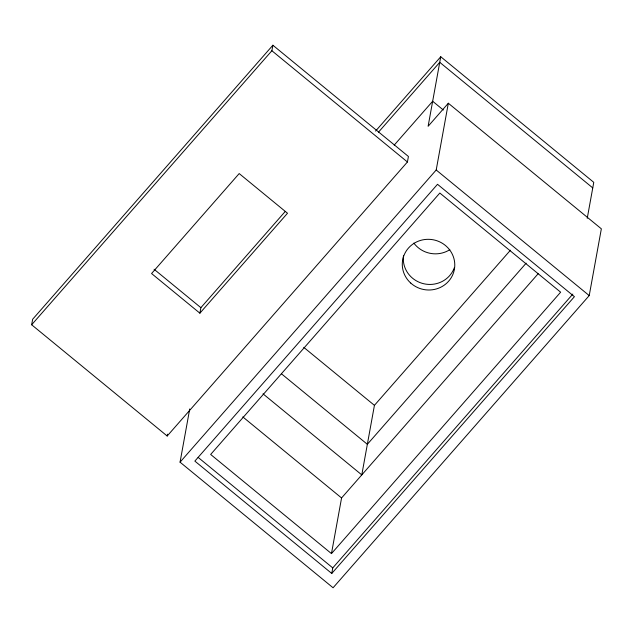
<?xml version="1.0" encoding="UTF-8"?>
<svg xmlns="http://www.w3.org/2000/svg" width="633" height="633" viewBox="0 0 633 633"><rect width="100%" height="100%" fill="white"/><g stroke="black" fill="none" stroke-linecap="round" stroke-linejoin="round"><path stroke-width="0.95" d="M31.65 324.769L32.655 319.261L272.886 45.228L408.427 156.478L407.423 161.985L167.191 436.018L31.65 324.769L271.881 50.743L272.886 45.228M167.191 436.018L167.523 434.183M199.886 313.185L287.509 213.234L239.187 173.569L151.564 273.527L199.886 313.185L200.883 307.678L285.269 211.422M587.234 218.306L593.77 182.344L440.75 56.748L428.114 126.299L448.33 103.234L601.35 228.822L589.22 295.587L333.077 587.772L180.057 462.177L189.726 408.958M331.463 553.606L560.64 292.185L439.832 193.033L210.654 454.454L331.463 553.606L341.567 497.965L538.161 273.717M331.763 573.466L574.424 296.671L437.514 184.298L194.853 461.101L331.763 573.466L332.768 567.904L572.833 294.076M510.451 250.193L374.427 405.349L361.791 474.9L263.019 393.837M180.057 462.177L436.2 170L448.33 103.234M375.583 131.086L440.75 56.748M378.479 132.186L439.737 62.311L592.757 187.906M394.209 145.115L432.663 101.264L443.322 110.007M526.15 263.162L367.354 444.303L281.495 373.834M436.2 170L589.22 295.587M271.881 50.743L407.423 161.985M303.769 347.359L374.427 405.349M154.072 269.254L200.883 307.678M242.803 416.902L341.567 497.965M198.145 457.406L332.768 567.904M454.462 267.379A26.285 25.32 10.3 0 1 423.841 283.766A26.285 25.32 10.3 0 1 403.466 255.779M449.826 249.671A26.285 25.32 10.3 0 1 413.847 243.096M410.762 283.093A26.285 25.32 10.3 0 0 454.154 270.505A26.285 25.32 10.3 0 0 420.676 240.374A26.285 25.32 10.3 0 0 410.762 283.093"/></g></svg>
